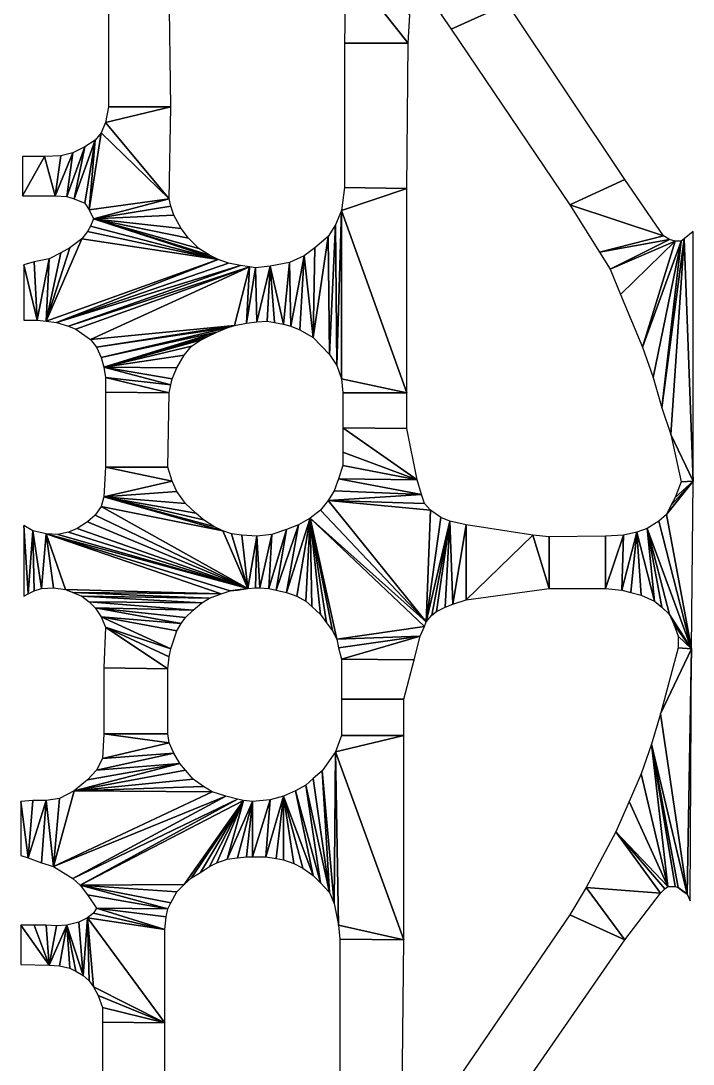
# Model space of a CAD drawing. Extents: x -35426929 to -35396731, y 11996534 to 12011444.
# Drawn here: x -35408975 to -35407714, y 12003823 to 12005783 of the extents above; entities that cross this region are included whole.
import ezdxf

# ---------------------------------------------------------------- set-up
doc = ezdxf.new("R2010")
doc.units = 0

msp = doc.modelspace()

# ---------------------------------------------------------------- linework, layer by layer
at = {"layer": 'mg_to_dxf', "color": 52}
for points in [[(-35408365.17, 12005888.36), (-35408365.17, 12005888.36), (-35408367.95, 12005740.81), (-35408248.24, 12005740.81)], [(-35408365.17, 12005888.36), (-35408365.17, 12005888.36), (-35408248.24, 12005740.81), (-35408245.45, 12005793.7)], [(-35408810.62, 12005850.78), (-35408810.62, 12005621.09), (-35408693.69, 12005621.09), (-35408696.47, 12005850.78)], [(-35408186.99, 12005795.1), (-35408186.99, 12005795.1), (-35408167.5, 12005767.26), (-35408061.7, 12005814.58)], [(-35408167.5, 12005767.26), (-35407944.77, 12005437.34), (-35407841.76, 12005484.67), (-35408061.7, 12005814.58)], [(-35408367.95, 12005740.81), (-35408367.95, 12005469.36), (-35408251.02, 12005467.97), (-35408248.24, 12005740.81)], [(-35408696.47, 12005448.48), (-35408696.47, 12005448.48), (-35408693.69, 12005621.09), (-35408816.19, 12005591.86)], [(-35408816.19, 12005591.86), (-35408816.19, 12005591.86), (-35408693.69, 12005621.09), (-35408810.62, 12005621.09)], [(-35408824.54, 12005572.37), (-35408824.54, 12005572.37), (-35408696.47, 12005448.48), (-35408816.19, 12005591.86)], [(-35408824.54, 12005572.37), (-35408824.54, 12005572.37), (-35408846.81, 12005427.6), (-35408696.47, 12005448.48)], [(-35408835.68, 12005558.45), (-35408835.68, 12005558.45), (-35408846.81, 12005427.6), (-35408824.54, 12005572.37)], [(-35408874.65, 12005448.48), (-35408874.65, 12005448.48), (-35408835.68, 12005558.45), (-35408855.17, 12005545.92)], [(-35408874.65, 12005448.48), (-35408874.65, 12005448.48), (-35408855.17, 12005440.13), (-35408835.68, 12005558.45)], [(-35408855.17, 12005440.13), (-35408855.17, 12005440.13), (-35408846.81, 12005427.6), (-35408835.68, 12005558.45)], [(-35408910.85, 12005454.05), (-35408910.85, 12005454.05), (-35408877.44, 12005534.79), (-35408899.71, 12005529.22)], [(-35408910.85, 12005454.05), (-35408910.85, 12005454.05), (-35408888.57, 12005452.66), (-35408877.44, 12005534.79)], [(-35408888.57, 12005452.66), (-35408888.57, 12005452.66), (-35408855.17, 12005545.92), (-35408877.44, 12005534.79)], [(-35408888.57, 12005452.66), (-35408888.57, 12005452.66), (-35408874.65, 12005448.48), (-35408855.17, 12005545.92)], [(-35408930.34, 12005527.83), (-35408930.34, 12005527.83), (-35408972.1, 12005454.05), (-35408910.85, 12005454.05)], [(-35408930.34, 12005527.83), (-35408930.34, 12005527.83), (-35408972.1, 12005527.83), (-35408972.1, 12005454.05)], [(-35408930.34, 12005527.83), (-35408930.34, 12005527.83), (-35408910.85, 12005454.05), (-35408899.71, 12005529.22)], [(-35407769.38, 12005378.88), (-35407769.38, 12005378.88), (-35407841.76, 12005484.67), (-35407944.77, 12005437.34)], [(-35408373.52, 12005426.21), (-35408373.52, 12005426.21), (-35408251.02, 12005467.97), (-35408367.95, 12005469.36)], [(-35408373.52, 12005426.21), (-35408373.52, 12005426.21), (-35408251.02, 12005083.77), (-35408251.02, 12005467.97)], [(-35408846.81, 12005427.6), (-35408846.81, 12005427.6), (-35408838.46, 12005410.89), (-35408696.47, 12005448.48)], [(-35408696.47, 12005448.48), (-35408696.47, 12005448.48), (-35408838.46, 12005410.89), (-35408693.69, 12005434.56)], [(-35408688.12, 12005417.85), (-35408688.12, 12005417.85), (-35408693.69, 12005434.56), (-35408838.46, 12005410.89)], [(-35407769.38, 12005378.88), (-35407769.38, 12005378.88), (-35407944.77, 12005437.34), (-35407889.09, 12005348.25)], [(-35408674.2, 12005392.8), (-35408674.2, 12005392.8), (-35408688.12, 12005417.85), (-35408838.46, 12005410.89)], [(-35408381.87, 12005135.27), (-35408381.87, 12005135.27), (-35408373.52, 12005426.21), (-35408384.66, 12005399.76)], [(-35408381.87, 12005135.27), (-35408381.87, 12005135.27), (-35408373.52, 12005110.21), (-35408373.52, 12005426.21)], [(-35408373.52, 12005110.21), (-35408373.52, 12005110.21), (-35408251.02, 12005083.77), (-35408373.52, 12005426.21)], [(-35408849.6, 12005387.23), (-35408849.6, 12005387.23), (-35408604.6, 12005334.33), (-35408844.03, 12005396.97)], [(-35408604.6, 12005334.33), (-35408604.6, 12005334.33), (-35408838.46, 12005410.89), (-35408844.03, 12005396.97)], [(-35408660.28, 12005374.7), (-35408660.28, 12005374.7), (-35408674.2, 12005392.8), (-35408838.46, 12005410.89)], [(-35408640.79, 12005355.21), (-35408640.79, 12005355.21), (-35408660.28, 12005374.7), (-35408838.46, 12005410.89)], [(-35408621.3, 12005342.68), (-35408621.3, 12005342.68), (-35408640.79, 12005355.21), (-35408838.46, 12005410.89)], [(-35408604.6, 12005334.33), (-35408604.6, 12005334.33), (-35408621.3, 12005342.68), (-35408838.46, 12005410.89)], [(-35408395.79, 12005156.15), (-35408395.79, 12005156.15), (-35408384.66, 12005399.76), (-35408398.58, 12005377.49)], [(-35408395.79, 12005156.15), (-35408395.79, 12005156.15), (-35408381.87, 12005135.27), (-35408384.66, 12005399.76)], [(-35408927.55, 12005218.79), (-35408927.55, 12005218.79), (-35408860.73, 12005373.31), (-35408883.01, 12005356.6)], [(-35408927.55, 12005218.79), (-35408927.55, 12005218.79), (-35408604.6, 12005334.33), (-35408860.73, 12005373.31)], [(-35408860.73, 12005373.31), (-35408860.73, 12005373.31), (-35408604.6, 12005334.33), (-35408849.6, 12005387.23)], [(-35408426.42, 12005188.17), (-35408426.42, 12005188.17), (-35408398.58, 12005377.49), (-35408423.63, 12005356.6)], [(-35408426.42, 12005188.17), (-35408426.42, 12005188.17), (-35408395.79, 12005156.15), (-35408398.58, 12005377.49)], [(-35407758.24, 12005371.92), (-35407758.24, 12005371.92), (-35407769.38, 12005378.88), (-35407889.09, 12005348.25)], [(-35407772.16, 12005055.92), (-35407772.16, 12005055.92), (-35407755.46, 12005005.81), (-35407730.4, 12005373.31)], [(-35407772.16, 12005055.92), (-35407772.16, 12005055.92), (-35407730.4, 12005373.31), (-35407735.97, 12005369.13)], [(-35407713.7, 12004918.11), (-35407713.7, 12004918.11), (-35407730.4, 12005373.31), (-35407755.46, 12005005.81)], [(-35407730.4, 12005373.31), (-35407730.4, 12005373.31), (-35407713.7, 12004918.11), (-35407713.7, 12005387.23)], [(-35408927.55, 12005218.79), (-35408927.55, 12005218.79), (-35408883.01, 12005356.6), (-35408899.71, 12005346.86)], [(-35408443.12, 12005341.29), (-35408443.12, 12005341.29), (-35408426.42, 12005188.17), (-35408423.63, 12005356.6)], [(-35407758.24, 12005371.92), (-35407758.24, 12005371.92), (-35407889.09, 12005348.25), (-35407869.6, 12005316.24)], [(-35407747.1, 12005369.13), (-35407747.1, 12005369.13), (-35407758.24, 12005371.92), (-35407869.6, 12005316.24)], [(-35407747.1, 12005369.13), (-35407747.1, 12005369.13), (-35407869.6, 12005316.24), (-35407850.12, 12005268.91)], [(-35407747.1, 12005369.13), (-35407747.1, 12005369.13), (-35407850.12, 12005268.91), (-35407808.35, 12005170.07)], [(-35407735.97, 12005369.13), (-35407735.97, 12005369.13), (-35407808.35, 12005170.07), (-35407788.87, 12005113)], [(-35407735.97, 12005369.13), (-35407735.97, 12005369.13), (-35407747.1, 12005369.13), (-35407808.35, 12005170.07)], [(-35407772.16, 12005055.92), (-35407772.16, 12005055.92), (-35407735.97, 12005369.13), (-35407788.87, 12005113)], [(-35408921.98, 12005335.72), (-35408921.98, 12005335.72), (-35408949.82, 12005330.16), (-35408944.26, 12005220.19)], [(-35408927.55, 12005218.79), (-35408927.55, 12005218.79), (-35408921.98, 12005335.72), (-35408944.26, 12005220.19)], [(-35408927.55, 12005218.79), (-35408927.55, 12005218.79), (-35408899.71, 12005346.86), (-35408921.98, 12005335.72)], [(-35408908.06, 12005216.01), (-35408908.06, 12005216.01), (-35408604.6, 12005334.33), (-35408927.55, 12005218.79)], [(-35408585.11, 12005327.37), (-35408585.11, 12005327.37), (-35408604.6, 12005334.33), (-35408908.06, 12005216.01)], [(-35408468.18, 12005209.05), (-35408468.18, 12005209.05), (-35408443.12, 12005341.29), (-35408470.96, 12005328.76)], [(-35408468.18, 12005209.05), (-35408468.18, 12005209.05), (-35408451.47, 12005202.09), (-35408443.12, 12005341.29)], [(-35408451.47, 12005202.09), (-35408451.47, 12005202.09), (-35408426.42, 12005188.17), (-35408443.12, 12005341.29)], [(-35408944.26, 12005220.19), (-35408944.26, 12005220.19), (-35408949.82, 12005330.16), (-35408969.31, 12005324.59)], [(-35408944.26, 12005220.19), (-35408944.26, 12005220.19), (-35408969.31, 12005324.59), (-35408969.31, 12005220.19)], [(-35408562.84, 12005323.2), (-35408562.84, 12005323.2), (-35408585.11, 12005327.37), (-35408908.06, 12005216.01)], [(-35408562.84, 12005323.2), (-35408562.84, 12005323.2), (-35408908.06, 12005216.01), (-35408885.79, 12005209.05)], [(-35408546.13, 12005320.41), (-35408546.13, 12005320.41), (-35408562.84, 12005323.2), (-35408885.79, 12005209.05)], [(-35408546.13, 12005320.41), (-35408546.13, 12005320.41), (-35408885.79, 12005209.05), (-35408871.87, 12005203.48)], [(-35408844.03, 12005183.99), (-35408844.03, 12005183.99), (-35408546.13, 12005320.41), (-35408871.87, 12005203.48)], [(-35408844.03, 12005183.99), (-35408844.03, 12005183.99), (-35408573.97, 12005210.44), (-35408546.13, 12005320.41)], [(-35408573.97, 12005210.44), (-35408573.97, 12005210.44), (-35408551.7, 12005214.62), (-35408546.13, 12005320.41)], [(-35408546.13, 12005320.41), (-35408546.13, 12005320.41), (-35408551.7, 12005214.62), (-35408535, 12005319.02)], [(-35408551.7, 12005214.62), (-35408551.7, 12005214.62), (-35408532.21, 12005217.4), (-35408535, 12005319.02)], [(-35408507.16, 12005321.8), (-35408507.16, 12005321.8), (-35408535, 12005319.02), (-35408532.21, 12005217.4)], [(-35408507.16, 12005321.8), (-35408507.16, 12005321.8), (-35408532.21, 12005217.4), (-35408512.72, 12005218.79)], [(-35408498.8, 12005216.01), (-35408498.8, 12005216.01), (-35408507.16, 12005321.8), (-35408512.72, 12005218.79)], [(-35408482.1, 12005213.23), (-35408482.1, 12005213.23), (-35408470.96, 12005328.76), (-35408507.16, 12005321.8)], [(-35408482.1, 12005213.23), (-35408482.1, 12005213.23), (-35408507.16, 12005321.8), (-35408498.8, 12005216.01)], [(-35408482.1, 12005213.23), (-35408482.1, 12005213.23), (-35408468.18, 12005209.05), (-35408470.96, 12005328.76)], [(-35408573.97, 12005210.44), (-35408573.97, 12005210.44), (-35408844.03, 12005183.99), (-35408832.89, 12005170.07)], [(-35408587.89, 12005206.26), (-35408587.89, 12005206.26), (-35408573.97, 12005210.44), (-35408832.89, 12005170.07)], [(-35408587.89, 12005206.26), (-35408587.89, 12005206.26), (-35408832.89, 12005170.07), (-35408824.54, 12005150.58)], [(-35408607.38, 12005197.91), (-35408607.38, 12005197.91), (-35408587.89, 12005206.26), (-35408824.54, 12005150.58)], [(-35408607.38, 12005197.91), (-35408607.38, 12005197.91), (-35408824.54, 12005150.58), (-35408818.97, 12005132.49)], [(-35408624.09, 12005189.56), (-35408624.09, 12005189.56), (-35408607.38, 12005197.91), (-35408818.97, 12005132.49)], [(-35408624.09, 12005189.56), (-35408624.09, 12005189.56), (-35408818.97, 12005132.49), (-35408638.01, 12005182.6)], [(-35408818.97, 12005132.49), (-35408818.97, 12005132.49), (-35408654.71, 12005171.46), (-35408638.01, 12005182.6)], [(-35408818.97, 12005132.49), (-35408818.97, 12005132.49), (-35408668.63, 12005154.76), (-35408654.71, 12005171.46)], [(-35408818.97, 12005132.49), (-35408818.97, 12005132.49), (-35408682.55, 12005131.09), (-35408668.63, 12005154.76)], [(-35408818.97, 12005132.49), (-35408818.97, 12005132.49), (-35408816.19, 12005113), (-35408693.69, 12005099.08)], [(-35408818.97, 12005132.49), (-35408818.97, 12005132.49), (-35408693.69, 12005099.08), (-35408690.91, 12005110.21)], [(-35408818.97, 12005132.49), (-35408818.97, 12005132.49), (-35408690.91, 12005110.21), (-35408682.55, 12005131.09)], [(-35408816.19, 12005113), (-35408816.19, 12005113), (-35408816.19, 12005085.16), (-35408696.47, 12005083.77)], [(-35408693.69, 12005099.08), (-35408693.69, 12005099.08), (-35408816.19, 12005113), (-35408696.47, 12005083.77)], [(-35408373.52, 12005110.21), (-35408373.52, 12005110.21), (-35408370.74, 12005083.77), (-35408251.02, 12005083.77)], [(-35408816.19, 12005085.16), (-35408816.19, 12004944.56), (-35408699.26, 12004944.56), (-35408696.47, 12005083.77)], [(-35408370.74, 12005083.77), (-35408370.74, 12005018.34), (-35408251.02, 12005016.95), (-35408251.02, 12005083.77)], [(-35408231.53, 12004920.9), (-35408231.53, 12004920.9), (-35408370.74, 12005018.34), (-35408370.74, 12004972.4)], [(-35408231.53, 12004920.9), (-35408231.53, 12004920.9), (-35408251.02, 12005016.95), (-35408370.74, 12005018.34)], [(-35407755.46, 12005005.81), (-35407755.46, 12005005.81), (-35407735.97, 12004916.72), (-35407713.7, 12004918.11)], [(-35408370.74, 12004947.35), (-35408370.74, 12004947.35), (-35408231.53, 12004920.9), (-35408370.74, 12004972.4)], [(-35408690.91, 12004918.11), (-35408690.91, 12004918.11), (-35408816.19, 12004944.56), (-35408818.97, 12004888.88)], [(-35408690.91, 12004918.11), (-35408690.91, 12004918.11), (-35408699.26, 12004944.56), (-35408816.19, 12004944.56)], [(-35408370.74, 12004947.35), (-35408370.74, 12004947.35), (-35408379.09, 12004922.29), (-35408231.53, 12004920.9)], [(-35408682.55, 12004898.62), (-35408682.55, 12004898.62), (-35408690.91, 12004918.11), (-35408818.97, 12004888.88)], [(-35408223.18, 12004893.06), (-35408223.18, 12004893.06), (-35408379.09, 12004922.29), (-35408387.44, 12004900.02)], [(-35408223.18, 12004893.06), (-35408223.18, 12004893.06), (-35408231.53, 12004920.9), (-35408379.09, 12004922.29)], [(-35407716.48, 12004603.51), (-35407716.48, 12004603.51), (-35407713.7, 12004918.11), (-35407763.81, 12004855.47)], [(-35407763.81, 12004855.47), (-35407763.81, 12004855.47), (-35407713.7, 12004918.11), (-35407755.46, 12004872.18)], [(-35407755.46, 12004872.18), (-35407755.46, 12004872.18), (-35407713.7, 12004918.11), (-35407747.1, 12004887.49)], [(-35407747.1, 12004887.49), (-35407747.1, 12004887.49), (-35407713.7, 12004918.11), (-35407735.97, 12004916.72)], [(-35408824.54, 12004870.78), (-35408824.54, 12004870.78), (-35408596.25, 12004824.85), (-35408818.97, 12004888.88)], [(-35408665.85, 12004876.35), (-35408665.85, 12004876.35), (-35408682.55, 12004898.62), (-35408818.97, 12004888.88)], [(-35408646.36, 12004858.26), (-35408646.36, 12004858.26), (-35408665.85, 12004876.35), (-35408818.97, 12004888.88)], [(-35408632.44, 12004845.73), (-35408632.44, 12004845.73), (-35408646.36, 12004858.26), (-35408818.97, 12004888.88)], [(-35408612.95, 12004833.2), (-35408612.95, 12004833.2), (-35408632.44, 12004845.73), (-35408818.97, 12004888.88)], [(-35408596.25, 12004824.85), (-35408596.25, 12004824.85), (-35408612.95, 12004833.2), (-35408818.97, 12004888.88)], [(-35408398.58, 12004881.92), (-35408398.58, 12004881.92), (-35408223.18, 12004893.06), (-35408387.44, 12004900.02)], [(-35408398.58, 12004881.92), (-35408398.58, 12004881.92), (-35408217.61, 12004876.35), (-35408223.18, 12004893.06)], [(-35408548.92, 12004716.27), (-35408548.92, 12004716.27), (-35408824.54, 12004870.78), (-35408835.68, 12004854.08)], [(-35408548.92, 12004716.27), (-35408548.92, 12004716.27), (-35408596.25, 12004824.85), (-35408824.54, 12004870.78)], [(-35408412.5, 12004863.82), (-35408412.5, 12004863.82), (-35408431.99, 12004848.51), (-35408214.83, 12004653.63)], [(-35408412.5, 12004863.82), (-35408412.5, 12004863.82), (-35408214.83, 12004653.63), (-35408398.58, 12004881.92)], [(-35408398.58, 12004881.92), (-35408398.58, 12004881.92), (-35408206.48, 12004863.82), (-35408217.61, 12004876.35)], [(-35408398.58, 12004881.92), (-35408398.58, 12004881.92), (-35408214.83, 12004653.63), (-35408206.48, 12004863.82)], [(-35408206.48, 12004863.82), (-35408206.48, 12004863.82), (-35408214.83, 12004653.63), (-35408186.99, 12004849.9)], [(-35408548.92, 12004716.27), (-35408548.92, 12004716.27), (-35408835.68, 12004854.08), (-35408849.6, 12004841.55)], [(-35408431.99, 12004848.51), (-35408431.99, 12004848.51), (-35408454.26, 12004835.98), (-35408476.53, 12004709.31)], [(-35408431.99, 12004848.51), (-35408431.99, 12004848.51), (-35408476.53, 12004709.31), (-35408457.04, 12004702.35)], [(-35408431.99, 12004848.51), (-35408431.99, 12004848.51), (-35408457.04, 12004702.35), (-35408440.34, 12004692.6)], [(-35408431.99, 12004848.51), (-35408431.99, 12004848.51), (-35408440.34, 12004692.6), (-35408429.2, 12004682.86)], [(-35408214.83, 12004653.63), (-35408214.83, 12004653.63), (-35408431.99, 12004848.51), (-35408217.61, 12004645.27)], [(-35408431.99, 12004848.51), (-35408431.99, 12004848.51), (-35408381.87, 12004621.61), (-35408217.61, 12004645.27)], [(-35408431.99, 12004848.51), (-35408431.99, 12004848.51), (-35408429.2, 12004682.86), (-35408412.5, 12004667.55)], [(-35408431.99, 12004848.51), (-35408431.99, 12004848.51), (-35408412.5, 12004667.55), (-35408401.36, 12004652.23)], [(-35408431.99, 12004848.51), (-35408431.99, 12004848.51), (-35408401.36, 12004652.23), (-35408390.23, 12004636.92)], [(-35408381.87, 12004621.61), (-35408381.87, 12004621.61), (-35408431.99, 12004848.51), (-35408390.23, 12004636.92)], [(-35408186.99, 12004849.9), (-35408186.99, 12004849.9), (-35408214.83, 12004653.63), (-35408170.28, 12004842.94)], [(-35407716.48, 12004603.51), (-35407716.48, 12004603.51), (-35407763.81, 12004855.47), (-35407777.73, 12004842.94)], [(-35408952.61, 12004824.85), (-35408952.61, 12004824.85), (-35408969.31, 12004834.59), (-35408960.96, 12004706.52)], [(-35408960.96, 12004706.52), (-35408960.96, 12004706.52), (-35408969.31, 12004834.59), (-35408969.31, 12004702.35)], [(-35408949.82, 12004712.09), (-35408949.82, 12004712.09), (-35408952.61, 12004824.85), (-35408960.96, 12004706.52)], [(-35408927.55, 12004819.28), (-35408927.55, 12004819.28), (-35408952.61, 12004824.85), (-35408935.9, 12004716.27)], [(-35408935.9, 12004716.27), (-35408935.9, 12004716.27), (-35408952.61, 12004824.85), (-35408949.82, 12004712.09)], [(-35408548.92, 12004716.27), (-35408548.92, 12004716.27), (-35408869.09, 12004829.02), (-35408885.79, 12004822.06)], [(-35408548.92, 12004716.27), (-35408548.92, 12004716.27), (-35408849.6, 12004841.55), (-35408869.09, 12004829.02)], [(-35408548.92, 12004716.27), (-35408548.92, 12004716.27), (-35408579.54, 12004819.28), (-35408596.25, 12004824.85)], [(-35408476.53, 12004827.63), (-35408476.53, 12004827.63), (-35408504.37, 12004817.89), (-35408509.94, 12004716.27)], [(-35408496.02, 12004713.48), (-35408496.02, 12004713.48), (-35408476.53, 12004827.63), (-35408509.94, 12004716.27)], [(-35408454.26, 12004835.98), (-35408454.26, 12004835.98), (-35408476.53, 12004827.63), (-35408496.02, 12004713.48)], [(-35408476.53, 12004709.31), (-35408476.53, 12004709.31), (-35408454.26, 12004835.98), (-35408496.02, 12004713.48)], [(-35408214.83, 12004653.63), (-35408214.83, 12004653.63), (-35408203.69, 12004666.15), (-35408170.28, 12004842.94)], [(-35408203.69, 12004666.15), (-35408203.69, 12004666.15), (-35408195.34, 12004673.11), (-35408170.28, 12004842.94)], [(-35408195.34, 12004673.11), (-35408195.34, 12004673.11), (-35408178.64, 12004681.47), (-35408170.28, 12004842.94)], [(-35408178.64, 12004681.47), (-35408178.64, 12004681.47), (-35408164.72, 12004687.04), (-35408170.28, 12004842.94)], [(-35408164.72, 12004687.04), (-35408164.72, 12004687.04), (-35408139.66, 12004835.98), (-35408170.28, 12004842.94)], [(-35408164.72, 12004687.04), (-35408164.72, 12004687.04), (-35408139.66, 12004695.39), (-35408139.66, 12004835.98)], [(-35408014.38, 12004816.49), (-35408014.38, 12004816.49), (-35408139.66, 12004835.98), (-35408139.66, 12004695.39)], [(-35407786.08, 12004692.6), (-35407786.08, 12004692.6), (-35407800, 12004829.02), (-35407819.49, 12004822.06)], [(-35407716.48, 12004603.51), (-35407716.48, 12004603.51), (-35407777.73, 12004842.94), (-35407800, 12004829.02)], [(-35407800, 12004829.02), (-35407800, 12004829.02), (-35407786.08, 12004692.6), (-35407772.16, 12004681.47)], [(-35407800, 12004829.02), (-35407800, 12004829.02), (-35407772.16, 12004681.47), (-35407758.24, 12004667.55)], [(-35407716.48, 12004603.51), (-35407716.48, 12004603.51), (-35407800, 12004829.02), (-35407758.24, 12004667.55)], [(-35408927.55, 12004819.28), (-35408927.55, 12004819.28), (-35408935.9, 12004716.27), (-35408913.63, 12004717.66)], [(-35408927.55, 12004819.28), (-35408927.55, 12004819.28), (-35408548.92, 12004716.27), (-35408905.28, 12004817.89)], [(-35408582.33, 12004712.09), (-35408582.33, 12004712.09), (-35408548.92, 12004716.27), (-35408927.55, 12004819.28)], [(-35408891.36, 12004714.88), (-35408891.36, 12004714.88), (-35408927.55, 12004819.28), (-35408913.63, 12004717.66)], [(-35408599.03, 12004706.52), (-35408599.03, 12004706.52), (-35408927.55, 12004819.28), (-35408891.36, 12004714.88)], [(-35408599.03, 12004706.52), (-35408599.03, 12004706.52), (-35408582.33, 12004712.09), (-35408927.55, 12004819.28)], [(-35408548.92, 12004716.27), (-35408548.92, 12004716.27), (-35408885.79, 12004822.06), (-35408905.28, 12004817.89)], [(-35408579.54, 12004819.28), (-35408579.54, 12004819.28), (-35408548.92, 12004716.27), (-35408560.05, 12004816.49)], [(-35408548.92, 12004716.27), (-35408548.92, 12004716.27), (-35408532.21, 12004815.1), (-35408560.05, 12004816.49)], [(-35408548.92, 12004716.27), (-35408548.92, 12004716.27), (-35408535, 12004717.66), (-35408532.21, 12004815.1)], [(-35408526.64, 12004717.66), (-35408526.64, 12004717.66), (-35408532.21, 12004815.1), (-35408535, 12004717.66)], [(-35408504.37, 12004817.89), (-35408504.37, 12004817.89), (-35408532.21, 12004815.1), (-35408526.64, 12004717.66)], [(-35408509.94, 12004716.27), (-35408509.94, 12004716.27), (-35408504.37, 12004817.89), (-35408526.64, 12004717.66)], [(-35408014.38, 12004816.49), (-35408014.38, 12004816.49), (-35408139.66, 12004695.39), (-35407983.75, 12004716.27)], [(-35408014.38, 12004816.49), (-35408014.38, 12004816.49), (-35407983.75, 12004716.27), (-35407983.75, 12004813.71)], [(-35407877.96, 12004815.1), (-35407983.75, 12004813.71), (-35407983.75, 12004716.27), (-35407877.96, 12004716.27)], [(-35407844.55, 12004816.49), (-35407844.55, 12004816.49), (-35407877.96, 12004716.27), (-35407847.33, 12004713.48)], [(-35407844.55, 12004816.49), (-35407844.55, 12004816.49), (-35407877.96, 12004815.1), (-35407877.96, 12004716.27)], [(-35407819.49, 12004822.06), (-35407819.49, 12004822.06), (-35407847.33, 12004713.48), (-35407830.63, 12004709.31)], [(-35407819.49, 12004822.06), (-35407819.49, 12004822.06), (-35407844.55, 12004816.49), (-35407847.33, 12004713.48)], [(-35407819.49, 12004822.06), (-35407819.49, 12004822.06), (-35407830.63, 12004709.31), (-35407811.14, 12004703.74)], [(-35407819.49, 12004822.06), (-35407819.49, 12004822.06), (-35407811.14, 12004703.74), (-35407786.08, 12004692.6)], [(-35408877.44, 12004709.31), (-35408877.44, 12004709.31), (-35408599.03, 12004706.52), (-35408891.36, 12004714.88)], [(-35408621.3, 12004698.17), (-35408621.3, 12004698.17), (-35408599.03, 12004706.52), (-35408877.44, 12004709.31)], [(-35408860.73, 12004702.35), (-35408860.73, 12004702.35), (-35408621.3, 12004698.17), (-35408877.44, 12004709.31)], [(-35408582.33, 12004712.09), (-35408582.33, 12004712.09), (-35408568.41, 12004713.48), (-35408548.92, 12004716.27)], [(-35408635.22, 12004689.82), (-35408635.22, 12004689.82), (-35408621.3, 12004698.17), (-35408860.73, 12004702.35)], [(-35408846.81, 12004691.21), (-35408846.81, 12004691.21), (-35408635.22, 12004689.82), (-35408860.73, 12004702.35)], [(-35408651.93, 12004675.9), (-35408651.93, 12004675.9), (-35408635.22, 12004689.82), (-35408846.81, 12004691.21)], [(-35408835.68, 12004680.08), (-35408835.68, 12004680.08), (-35408651.93, 12004675.9), (-35408846.81, 12004691.21)], [(-35408665.85, 12004661.98), (-35408665.85, 12004661.98), (-35408651.93, 12004675.9), (-35408835.68, 12004680.08)], [(-35408674.2, 12004650.84), (-35408674.2, 12004650.84), (-35408835.68, 12004680.08), (-35408824.54, 12004663.37)], [(-35408674.2, 12004650.84), (-35408674.2, 12004650.84), (-35408665.85, 12004661.98), (-35408835.68, 12004680.08)], [(-35408824.54, 12004663.37), (-35408824.54, 12004663.37), (-35408816.19, 12004643.88), (-35408693.69, 12004603.51)], [(-35408682.55, 12004636.92), (-35408682.55, 12004636.92), (-35408674.2, 12004650.84), (-35408824.54, 12004663.37)], [(-35408682.55, 12004636.92), (-35408682.55, 12004636.92), (-35408824.54, 12004663.37), (-35408693.69, 12004603.51)], [(-35407716.48, 12004603.51), (-35407716.48, 12004603.51), (-35407758.24, 12004667.55), (-35407749.89, 12004649.45)], [(-35407741.54, 12004627.18), (-35407741.54, 12004627.18), (-35407716.48, 12004603.51), (-35407749.89, 12004649.45)], [(-35408816.19, 12004643.88), (-35408816.19, 12004643.88), (-35408818.97, 12004567.32), (-35408699.26, 12004565.93)], [(-35408816.19, 12004643.88), (-35408816.19, 12004643.88), (-35408699.26, 12004565.93), (-35408696.47, 12004588.2)], [(-35408693.69, 12004603.51), (-35408693.69, 12004603.51), (-35408816.19, 12004643.88), (-35408696.47, 12004588.2)], [(-35408217.61, 12004645.27), (-35408217.61, 12004645.27), (-35408381.87, 12004621.61), (-35408225.96, 12004627.18)], [(-35408381.87, 12004621.61), (-35408381.87, 12004621.61), (-35408379.09, 12004604.91), (-35408225.96, 12004627.18)], [(-35408225.96, 12004627.18), (-35408225.96, 12004627.18), (-35408379.09, 12004604.91), (-35408373.52, 12004584.02)], [(-35408373.52, 12004584.02), (-35408373.52, 12004584.02), (-35408237.1, 12004582.63), (-35408225.96, 12004627.18)], [(-35407741.54, 12004627.18), (-35407741.54, 12004627.18), (-35407741.54, 12004604.91), (-35407716.48, 12004603.51)], [(-35407774.95, 12004481.01), (-35407774.95, 12004481.01), (-35407716.48, 12004603.51), (-35407741.54, 12004604.91)], [(-35407724.83, 12004142.75), (-35407724.83, 12004142.75), (-35407716.48, 12004603.51), (-35407774.95, 12004481.01)], [(-35407724.83, 12004142.75), (-35407724.83, 12004142.75), (-35407719.26, 12004130.22), (-35407716.48, 12004603.51)], [(-35408373.52, 12004584.02), (-35408373.52, 12004508.85), (-35408256.59, 12004508.85), (-35408237.1, 12004582.63)], [(-35408818.97, 12004567.32), (-35408818.97, 12004443.43), (-35408699.26, 12004443.43), (-35408699.26, 12004565.93)], [(-35408373.52, 12004508.85), (-35408373.52, 12004440.64), (-35408256.59, 12004440.64), (-35408256.59, 12004508.85)], [(-35407724.83, 12004142.75), (-35407724.83, 12004142.75), (-35407774.95, 12004481.01), (-35407791.65, 12004423.94)], [(-35408696.47, 12004426.72), (-35408696.47, 12004426.72), (-35408818.97, 12004443.43), (-35408821.76, 12004397.49)], [(-35408696.47, 12004426.72), (-35408696.47, 12004426.72), (-35408699.26, 12004443.43), (-35408818.97, 12004443.43)], [(-35408384.66, 12004410.02), (-35408384.66, 12004410.02), (-35408256.59, 12004440.64), (-35408373.52, 12004440.64)], [(-35408384.66, 12004410.02), (-35408384.66, 12004410.02), (-35408256.59, 12004056.44), (-35408256.59, 12004440.64)], [(-35408688.12, 12004407.24), (-35408688.12, 12004407.24), (-35408696.47, 12004426.72), (-35408821.76, 12004397.49)], [(-35407791.65, 12004423.94), (-35407791.65, 12004423.94), (-35407811.14, 12004368.26), (-35407761.02, 12004156.67)], [(-35407791.65, 12004423.94), (-35407791.65, 12004423.94), (-35407761.02, 12004156.67), (-35407747.1, 12004156.67)], [(-35407791.65, 12004423.94), (-35407791.65, 12004423.94), (-35407747.1, 12004156.67), (-35407741.54, 12004155.28)], [(-35407724.83, 12004142.75), (-35407724.83, 12004142.75), (-35407791.65, 12004423.94), (-35407741.54, 12004155.28)], [(-35408688.12, 12004407.24), (-35408688.12, 12004407.24), (-35408821.76, 12004397.49), (-35408832.89, 12004375.22)], [(-35408676.98, 12004387.75), (-35408676.98, 12004387.75), (-35408688.12, 12004407.24), (-35408832.89, 12004375.22)], [(-35408387.44, 12004124.65), (-35408387.44, 12004124.65), (-35408384.66, 12004410.02), (-35408409.71, 12004373.83)], [(-35408387.44, 12004124.65), (-35408387.44, 12004124.65), (-35408379.09, 12004084.28), (-35408384.66, 12004410.02)], [(-35408379.09, 12004084.28), (-35408379.09, 12004084.28), (-35408256.59, 12004056.44), (-35408384.66, 12004410.02)], [(-35408874.65, 12004336.24), (-35408874.65, 12004336.24), (-35408676.98, 12004387.75), (-35408849.6, 12004357.12)], [(-35408874.65, 12004336.24), (-35408874.65, 12004336.24), (-35408665.85, 12004375.22), (-35408676.98, 12004387.75)], [(-35408651.93, 12004358.51), (-35408651.93, 12004358.51), (-35408665.85, 12004375.22), (-35408874.65, 12004336.24)], [(-35408676.98, 12004387.75), (-35408676.98, 12004387.75), (-35408832.89, 12004375.22), (-35408849.6, 12004357.12)], [(-35408632.44, 12004344.59), (-35408632.44, 12004344.59), (-35408651.93, 12004358.51), (-35408874.65, 12004336.24)], [(-35408395.79, 12004145.53), (-35408395.79, 12004145.53), (-35408426.42, 12004359.91), (-35408440.34, 12004347.38)], [(-35408395.79, 12004145.53), (-35408395.79, 12004145.53), (-35408409.71, 12004373.83), (-35408426.42, 12004359.91)], [(-35408395.79, 12004145.53), (-35408395.79, 12004145.53), (-35408387.44, 12004124.65), (-35408409.71, 12004373.83)], [(-35407811.14, 12004368.26), (-35407811.14, 12004368.26), (-35407833.41, 12004316.75), (-35407761.02, 12004156.67)], [(-35408913.63, 12004194.25), (-35408913.63, 12004194.25), (-35408874.65, 12004336.24), (-35408902.49, 12004322.32)], [(-35408615.74, 12004334.85), (-35408615.74, 12004334.85), (-35408874.65, 12004336.24), (-35408913.63, 12004194.25)], [(-35408590.68, 12004326.5), (-35408590.68, 12004326.5), (-35408615.74, 12004334.85), (-35408913.63, 12004194.25)], [(-35408615.74, 12004334.85), (-35408615.74, 12004334.85), (-35408632.44, 12004344.59), (-35408874.65, 12004336.24)], [(-35408426.42, 12004177.55), (-35408426.42, 12004177.55), (-35408459.83, 12004336.24), (-35408482.1, 12004326.5)], [(-35408412.5, 12004163.63), (-35408412.5, 12004163.63), (-35408440.34, 12004347.38), (-35408459.83, 12004336.24)], [(-35408426.42, 12004177.55), (-35408426.42, 12004177.55), (-35408412.5, 12004163.63), (-35408459.83, 12004336.24)], [(-35408412.5, 12004163.63), (-35408412.5, 12004163.63), (-35408395.79, 12004145.53), (-35408440.34, 12004347.38)], [(-35408960.96, 12004210.96), (-35408960.96, 12004210.96), (-35408952.61, 12004318.15), (-35408974.88, 12004316.75)], [(-35408960.96, 12004210.96), (-35408960.96, 12004210.96), (-35408974.88, 12004316.75), (-35408974.88, 12004215.13)], [(-35408927.55, 12004318.15), (-35408927.55, 12004318.15), (-35408952.61, 12004318.15), (-35408960.96, 12004210.96)], [(-35408935.9, 12004201.21), (-35408935.9, 12004201.21), (-35408927.55, 12004318.15), (-35408960.96, 12004210.96)], [(-35408913.63, 12004194.25), (-35408913.63, 12004194.25), (-35408927.55, 12004318.15), (-35408935.9, 12004201.21)], [(-35408913.63, 12004194.25), (-35408913.63, 12004194.25), (-35408902.49, 12004322.32), (-35408927.55, 12004318.15)], [(-35408590.68, 12004326.5), (-35408590.68, 12004326.5), (-35408913.63, 12004194.25), (-35408877.44, 12004171.98)], [(-35408568.41, 12004320.93), (-35408568.41, 12004320.93), (-35408590.68, 12004326.5), (-35408877.44, 12004171.98)], [(-35408568.41, 12004320.93), (-35408568.41, 12004320.93), (-35408877.44, 12004171.98), (-35408863.52, 12004159.45)], [(-35408557.27, 12004318.15), (-35408557.27, 12004318.15), (-35408568.41, 12004320.93), (-35408863.52, 12004159.45)], [(-35408557.27, 12004318.15), (-35408557.27, 12004318.15), (-35408863.52, 12004159.45), (-35408668.63, 12004160.85)], [(-35408654.71, 12004173.37), (-35408654.71, 12004173.37), (-35408557.27, 12004318.15), (-35408668.63, 12004160.85)], [(-35408638.01, 12004183.12), (-35408638.01, 12004183.12), (-35408557.27, 12004318.15), (-35408654.71, 12004173.37)], [(-35408621.3, 12004194.25), (-35408621.3, 12004194.25), (-35408557.27, 12004318.15), (-35408638.01, 12004183.12)], [(-35408607.38, 12004201.21), (-35408607.38, 12004201.21), (-35408557.27, 12004318.15), (-35408621.3, 12004194.25)], [(-35408587.89, 12004208.17), (-35408587.89, 12004208.17), (-35408557.27, 12004318.15), (-35408607.38, 12004201.21)], [(-35408540.57, 12004316.75), (-35408540.57, 12004316.75), (-35408557.27, 12004318.15), (-35408587.89, 12004208.17)], [(-35408540.57, 12004316.75), (-35408540.57, 12004316.75), (-35408587.89, 12004208.17), (-35408568.41, 12004210.96)], [(-35408551.7, 12004212.35), (-35408551.7, 12004212.35), (-35408540.57, 12004316.75), (-35408568.41, 12004210.96)], [(-35408551.7, 12004212.35), (-35408551.7, 12004212.35), (-35408540.57, 12004212.35), (-35408540.57, 12004316.75)], [(-35408507.16, 12004319.54), (-35408507.16, 12004319.54), (-35408540.57, 12004212.35), (-35408515.51, 12004212.35)], [(-35408507.16, 12004319.54), (-35408507.16, 12004319.54), (-35408540.57, 12004316.75), (-35408540.57, 12004212.35)], [(-35408482.1, 12004326.5), (-35408482.1, 12004326.5), (-35408515.51, 12004212.35), (-35408496.02, 12004209.57)], [(-35408482.1, 12004326.5), (-35408482.1, 12004326.5), (-35408507.16, 12004319.54), (-35408515.51, 12004212.35)], [(-35408482.1, 12004326.5), (-35408482.1, 12004326.5), (-35408496.02, 12004209.57), (-35408482.1, 12004206.78)], [(-35408482.1, 12004326.5), (-35408482.1, 12004326.5), (-35408482.1, 12004206.78), (-35408462.61, 12004199.82)], [(-35408445.91, 12004191.47), (-35408445.91, 12004191.47), (-35408426.42, 12004177.55), (-35408482.1, 12004326.5)], [(-35408445.91, 12004191.47), (-35408445.91, 12004191.47), (-35408482.1, 12004326.5), (-35408462.61, 12004199.82)], [(-35407833.41, 12004316.75), (-35407833.41, 12004316.75), (-35407858.47, 12004259.68), (-35407761.02, 12004156.67)], [(-35407858.47, 12004259.68), (-35407858.47, 12004259.68), (-35407914.15, 12004155.28), (-35407774.95, 12004144.14)], [(-35407858.47, 12004259.68), (-35407858.47, 12004259.68), (-35407774.95, 12004144.14), (-35407766.59, 12004152.49)], [(-35407761.02, 12004156.67), (-35407761.02, 12004156.67), (-35407858.47, 12004259.68), (-35407766.59, 12004152.49)], [(-35408668.63, 12004160.85), (-35408668.63, 12004160.85), (-35408863.52, 12004159.45), (-35408682.55, 12004146.93)], [(-35408863.52, 12004159.45), (-35408863.52, 12004159.45), (-35408699.26, 12004114.91), (-35408693.69, 12004126.04)], [(-35408863.52, 12004159.45), (-35408863.52, 12004159.45), (-35408693.69, 12004126.04), (-35408682.55, 12004146.93)], [(-35408863.52, 12004159.45), (-35408863.52, 12004159.45), (-35408849.6, 12004141.36), (-35408699.26, 12004114.91)], [(-35408849.6, 12004141.36), (-35408849.6, 12004141.36), (-35408832.89, 12004116.3), (-35408699.26, 12004114.91)], [(-35407914.15, 12004155.28), (-35407914.15, 12004155.28), (-35407944.77, 12004103.77), (-35407841.76, 12004056.44)], [(-35407914.15, 12004155.28), (-35407914.15, 12004155.28), (-35407841.76, 12004056.44), (-35407774.95, 12004144.14)], [(-35407741.54, 12004155.28), (-35407741.54, 12004155.28), (-35407733.18, 12004148.32), (-35407724.83, 12004142.75)], [(-35408849.6, 12004098.2), (-35408849.6, 12004098.2), (-35408704.83, 12004075.93), (-35408838.46, 12004106.56)], [(-35408704.83, 12004075.93), (-35408704.83, 12004075.93), (-35408832.89, 12004116.3), (-35408838.46, 12004106.56)], [(-35408702.04, 12004099.6), (-35408702.04, 12004099.6), (-35408699.26, 12004114.91), (-35408832.89, 12004116.3)], [(-35408704.83, 12004075.93), (-35408704.83, 12004075.93), (-35408702.04, 12004099.6), (-35408832.89, 12004116.3)], [(-35408089.55, 12003698.69), (-35407841.76, 12004056.44), (-35407944.77, 12004103.77), (-35408186.99, 12003748.8)], [(-35408921.98, 12004009.11), (-35408921.98, 12004009.11), (-35408974.88, 12004084.28), (-35408974.88, 12004010.51)], [(-35408921.98, 12004009.11), (-35408921.98, 12004009.11), (-35408949.82, 12004084.28), (-35408974.88, 12004084.28)], [(-35408921.98, 12004009.11), (-35408921.98, 12004009.11), (-35408927.55, 12004084.28), (-35408949.82, 12004084.28)], [(-35408908.06, 12004082.89), (-35408908.06, 12004082.89), (-35408927.55, 12004084.28), (-35408921.98, 12004009.11)], [(-35408888.57, 12004084.28), (-35408888.57, 12004084.28), (-35408921.98, 12004009.11), (-35408902.49, 12004007.72)], [(-35408888.57, 12004084.28), (-35408888.57, 12004084.28), (-35408908.06, 12004082.89), (-35408921.98, 12004009.11)], [(-35408888.57, 12004084.28), (-35408888.57, 12004084.28), (-35408902.49, 12004007.72), (-35408883.01, 12004003.55)], [(-35408857.95, 12003989.62), (-35408857.95, 12003989.62), (-35408866.3, 12004089.85), (-35408888.57, 12004084.28)], [(-35408888.57, 12004084.28), (-35408888.57, 12004084.28), (-35408883.01, 12004003.55), (-35408871.87, 12003997.98)], [(-35408857.95, 12003989.62), (-35408857.95, 12003989.62), (-35408888.57, 12004084.28), (-35408871.87, 12003997.98)], [(-35408857.95, 12003989.62), (-35408857.95, 12003989.62), (-35408849.6, 12004098.2), (-35408866.3, 12004089.85)], [(-35408846.81, 12003979.88), (-35408846.81, 12003979.88), (-35408849.6, 12004098.2), (-35408857.95, 12003989.62)], [(-35408704.83, 12003900.53), (-35408704.83, 12003900.53), (-35408704.83, 12004075.93), (-35408849.6, 12004098.2)], [(-35408838.46, 12003968.74), (-35408838.46, 12003968.74), (-35408849.6, 12004098.2), (-35408846.81, 12003979.88)], [(-35408704.83, 12003900.53), (-35408704.83, 12003900.53), (-35408849.6, 12004098.2), (-35408838.46, 12003968.74)], [(-35408379.09, 12004084.28), (-35408379.09, 12004084.28), (-35408376.3, 12004057.83), (-35408256.59, 12004056.44)], [(-35408259.37, 12003764.12), (-35408256.59, 12004056.44), (-35408376.3, 12004057.83), (-35408376.3, 12003764.12)], [(-35408704.83, 12003900.53), (-35408704.83, 12003900.53), (-35408838.46, 12003968.74), (-35408830.11, 12003952.04)], [(-35408821.76, 12003929.77), (-35408821.76, 12003929.77), (-35408704.83, 12003900.53), (-35408830.11, 12003952.04)], [(-35408821.76, 12003929.77), (-35408821.76, 12003929.77), (-35408821.76, 12003901.93), (-35408704.83, 12003900.53)], [(-35408821.76, 12003901.93), (-35408821.76, 12003677.81), (-35408704.83, 12003676.42), (-35408704.83, 12003900.53)]]:
    msp.add_3dface(points, dxfattribs=at)

doc.saveas('drawing.dxf')
